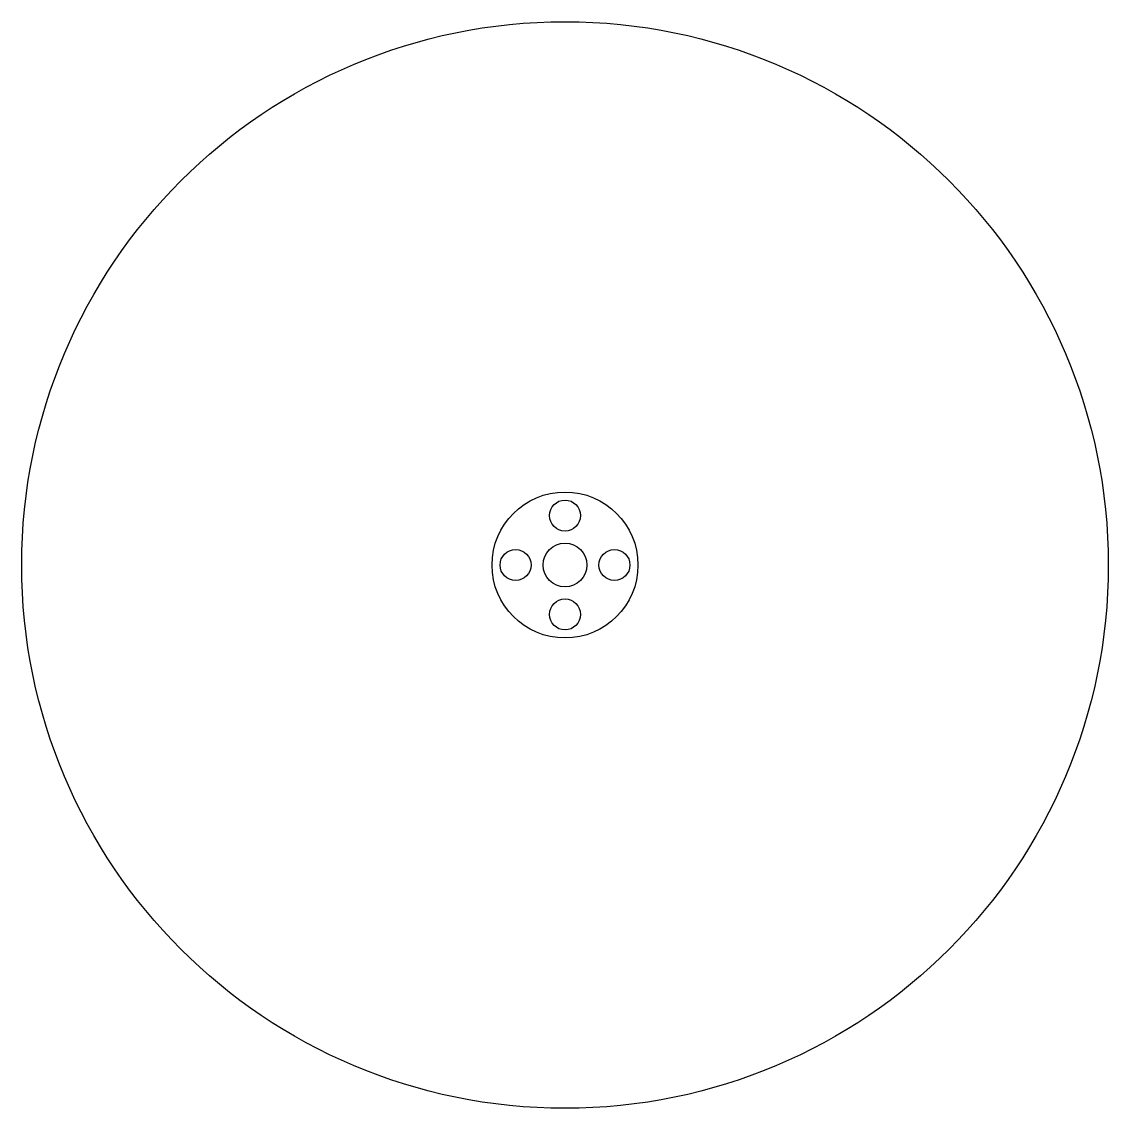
# Model space of a CAD drawing. Header units: millimetres. Extents: x -509 to 509, y -509 to 509.
import ezdxf

# ---------------------------------------------------------------- set-up
doc = ezdxf.new("R2010")
doc.units = ezdxf.units.MM
doc.layers.get('0').update_dxf_attribs({"linetype": 'CONTINUOUS'})

msp = doc.modelspace()

# ---------------------------------------------------------------- linework, layer by layer
for centre, radius in [((0, 0), 508.63), ((0, 0), 68.33), ((0, 46.25), 14.5), ((0, 0), 20.5), ((-46.25, 0), 14.5), ((46.25, 0), 14.5), ((0, -46.25), 14.5)]:
    msp.add_circle(centre, radius)

doc.saveas('drawing.dxf')
